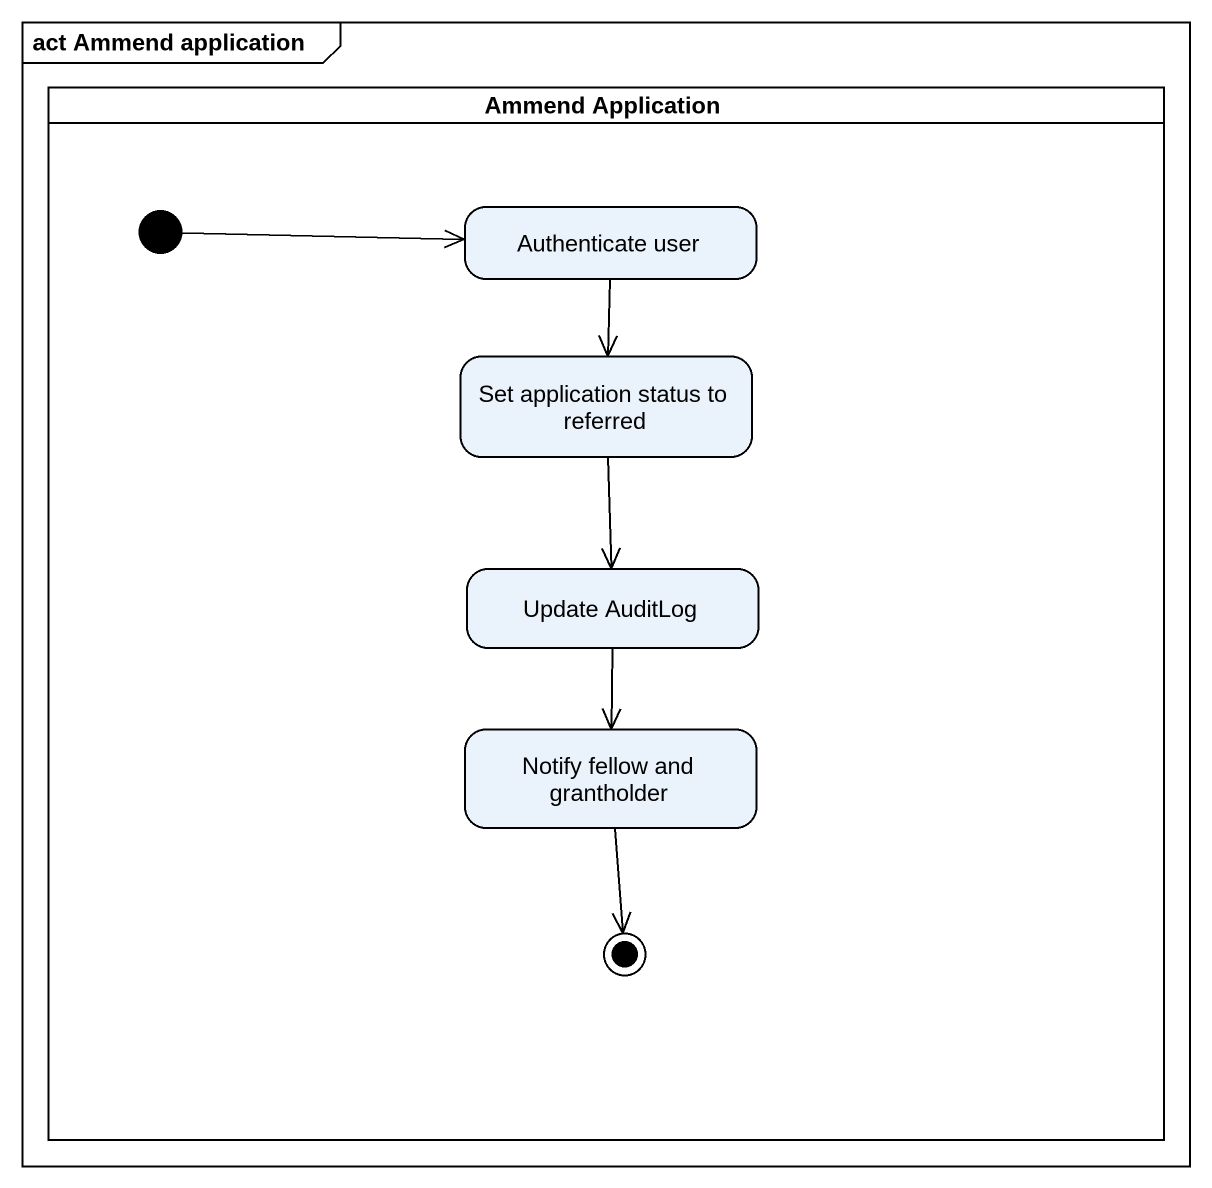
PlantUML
@startuml
mainframe act Ammend application
hide empty description
state "Ammend Application" as Ammend_Application <<partition>> {
  state "Authenticate user" as Authenticate_user
  state "Set application status to referred" as Set_application_status_to
  state "Update AuditLog" as Update_AuditLog
  state "Notify fellow and grantholder" as Notify_fellow_and
  [*] -right-> Authenticate_user
  Notify_fellow_and --> [*]
}
Authenticate_user --> Set_application_status_to
Set_application_status_to --> Update_AuditLog
Update_AuditLog --> Notify_fellow_and
@enduml
